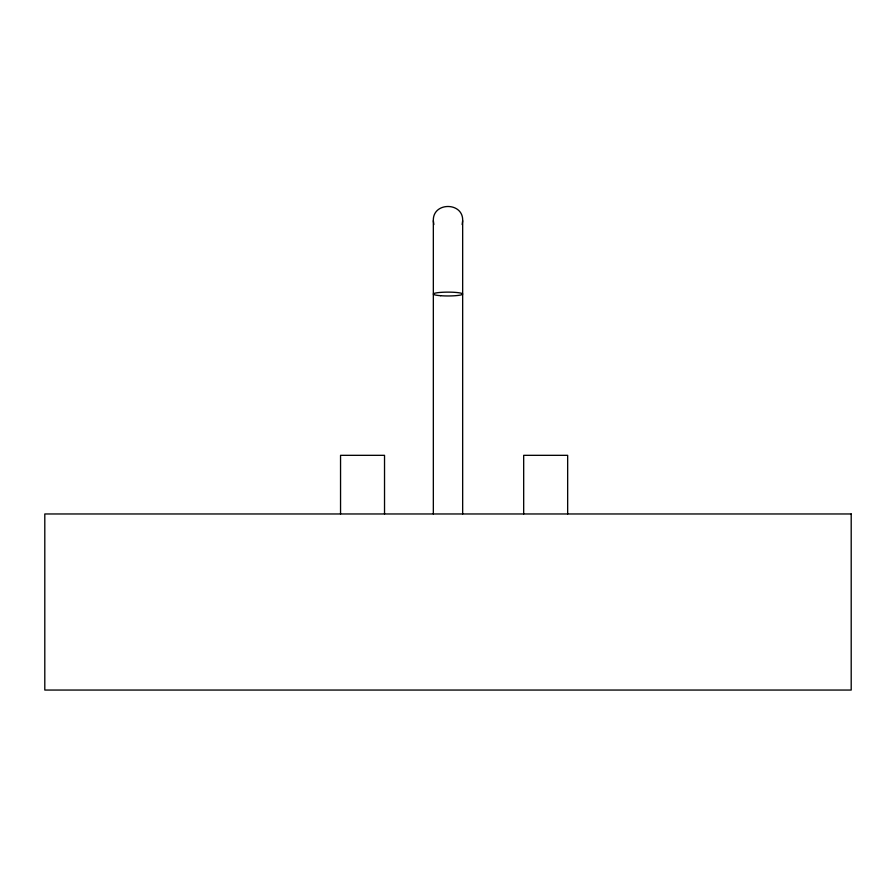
<?xml version="1.0" encoding="UTF-8"?>
<svg xmlns="http://www.w3.org/2000/svg" width="896" height="896" viewBox="0 0 896 896"><rect width="100%" height="100%" fill="white"/><g stroke="black" fill="none" stroke-linecap="round" stroke-linejoin="round"><path stroke-width="1.34" d="M433.339 513.968L433.339 220.73C432.555 201.757 463.445 201.757 462.661 220.73L462.661 513.968M462.157 224.56L462.661 220.73M433.339 220.73L433.843 224.56M567.661 513.968L567.661 455.325L523.678 455.325L523.678 513.968M384.53 513.968L384.53 455.325L340.547 455.325L340.547 513.968M851.2 513.968L44.8 513.968L44.8 690.054L851.2 690.054L851.2 513.968M440.664 295.702A14.661 1.915 0 0 0 462.661 294.045A14.661 1.915 0 0 0 440.664 292.387A14.661 1.915 0 0 0 440.664 295.702"/></g></svg>
